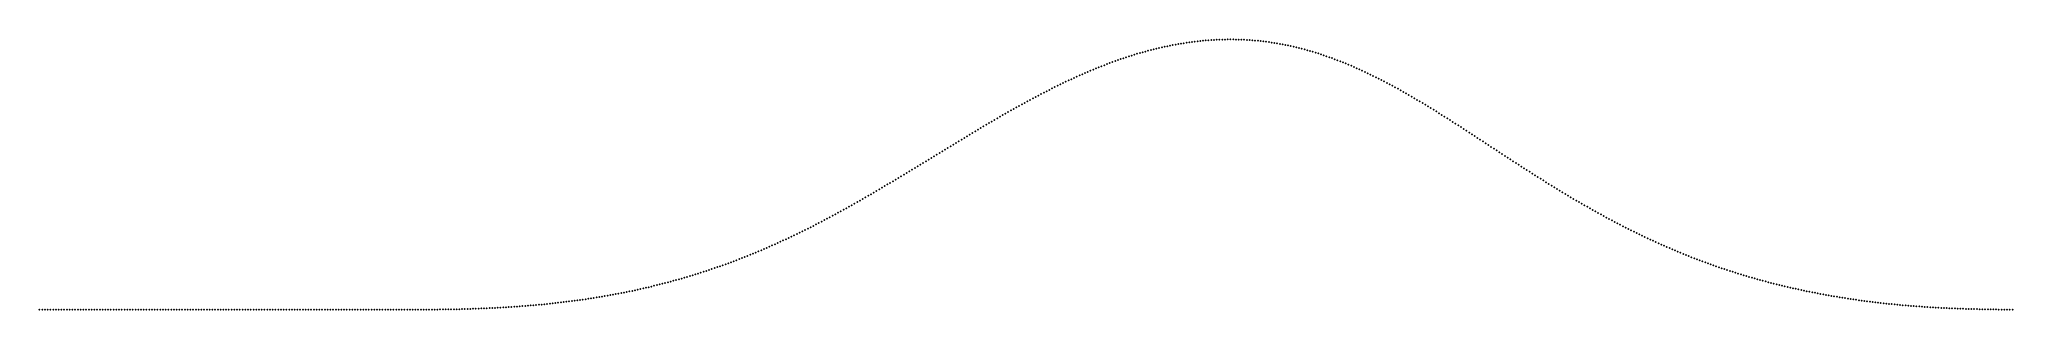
# Model space of a CAD drawing. Header units: metres. Extents: x 0 to 359, y 0 to 49.
import ezdxf

# ---------------------------------------------------------------- set-up
doc = ezdxf.new("R2010")
doc.units = ezdxf.units.M

msp = doc.modelspace()

# ---------------------------------------------------------------- linework, layer by layer
for p in [(200.5, 46.76), (201, 46.91), (201.5, 47.04), (202, 47.18), (202.5, 47.31), (203, 47.44), (203.5, 47.56), (204, 47.68), (204.5, 47.79), (205, 47.9), (205.5, 48.01), (206, 48.11), (206.5, 48.21), (207, 48.3), (207.5, 48.39), (208, 48.48), (208.5, 48.56), (209, 48.64), (209.5, 48.71), (210, 48.78), (210.5, 48.84), (211, 48.9), (211.5, 48.95), (212, 49), (212.5, 49.05), (213, 49.09), (213.5, 49.13), (214, 49.16), (214.5, 49.18), (215, 49.2), (215.5, 49.22), (216, 49.23), (216.5, 49.24), (217, 49.24), (217.5, 49.24), (218, 49.23), (218.5, 49.22), (219, 49.2), (219.5, 49.18), (220, 49.15), (220.5, 49.12), (221, 49.08), (221.5, 49.04), (222, 48.99), (222.5, 48.94), (223, 48.88), (223.5, 48.82), (224, 48.75), (224.5, 48.68), (225, 48.6), (225.5, 48.52), (226, 48.43), (226.5, 48.34), (227, 48.24), (227.5, 48.14), (228, 48.03), (228.5, 47.92), (229, 47.8), (229.5, 47.68), (230, 47.55), (230.5, 47.42), (231, 47.28), (231.5, 47.14), (232, 46.99), (232.5, 46.84), (191, 43.33), (191.5, 43.54), (192, 43.75), (192.5, 43.96), (193, 44.16), (193.5, 44.36), (194, 44.55), (194.5, 44.75), (195, 44.93), (195.5, 45.12), (196, 45.3), (196.5, 45.48), (197, 45.65), (197.5, 45.82), (198, 45.99), (198.5, 46.15), (199, 46.31), (199.5, 46.47), (200, 46.62), (233, 46.68), (233.5, 46.52), (234, 46.35), (234.5, 46.18), (235, 46.01), (235.5, 45.83), (236, 45.64), (236.5, 45.45), (237, 45.26), (237.5, 45.06), (238, 44.86), (238.5, 44.65), (239, 44.44), (239.5, 44.22), (240, 44), (240.5, 43.78), (241, 43.55), (241.5, 43.32), (183.5, 39.79), (184, 40.05), (184.5, 40.3), (185, 40.55), (185.5, 40.79), (186, 41.04), (186.5, 41.28), (187, 41.52), (187.5, 41.76), (188, 41.99), (188.5, 42.22), (189, 42.45), (189.5, 42.67), (190, 42.89), (190.5, 43.11), (242, 43.08), (242.5, 42.84), (243, 42.6), (243.5, 42.35), (244, 42.1), (244.5, 41.84), (245, 41.58), (245.5, 41.32), (246, 41.05), (246.5, 40.79), (247, 40.51), (247.5, 40.24), (248, 39.96), (248.5, 39.68), (176.5, 36.01), (177, 36.29), (177.5, 36.57), (178, 36.85), (178.5, 37.13), (179, 37.4), (179.5, 37.68), (180, 37.95), (180.5, 38.22), (181, 38.49), (181.5, 38.75), (182, 39.02), (182.5, 39.28), (183, 39.54), (249, 39.39), (249.5, 39.11), (250, 38.82), (250.5, 38.53), (251, 38.23), (251.5, 37.93), (252, 37.63), (252.5, 37.33), (253, 37.03), (253.5, 36.72), (254, 36.42), (254.5, 36.11), (170.5, 32.5), (171, 32.8), (171.5, 33.1), (172, 33.39), (172.5, 33.69), (173, 33.98), (173.5, 34.28), (174, 34.57), (174.5, 34.86), (175, 35.15), (175.5, 35.44), (176, 35.72), (255, 35.79), (255.5, 35.48), (256, 35.17), (256.5, 34.85), (257, 34.53), (257.5, 34.21), (258, 33.89), (258.5, 33.57), (259, 33.25), (259.5, 32.92), (260, 32.6), (164.5, 28.86), (165, 29.17), (165.5, 29.47), (166, 29.78), (166.5, 30.08), (167, 30.39), (167.5, 30.69), (168, 30.99), (168.5, 31.3), (169, 31.6), (169.5, 31.9), (170, 32.2), (260.5, 32.27), (261, 31.95), (261.5, 31.62), (262, 31.29), (262.5, 30.97), (263, 30.64), (263.5, 30.31), (264, 29.98), (264.5, 29.66), (265, 29.33), (265.5, 29), (158.5, 25.2), (159, 25.51), (159.5, 25.81), (160, 26.11), (160.5, 26.42), (161, 26.72), (161.5, 27.03), (162, 27.33), (162.5, 27.64), (163, 27.95), (163.5, 28.25), (164, 28.56), (266, 28.67), (266.5, 28.35), (267, 28.02), (267.5, 27.69), (268, 27.37), (268.5, 27.04), (269, 26.72), (269.5, 26.4), (270, 26.07), (270.5, 25.75), (271, 25.43), (152.5, 21.61), (153, 21.91), (153.5, 22.2), (154, 22.5), (154.5, 22.8), (155, 23.09), (155.5, 23.39), (156, 23.69), (156.5, 23.99), (157, 24.29), (157.5, 24.6), (158, 24.9), (271.5, 25.11), (272, 24.79), (272.5, 24.47), (273, 24.16), (273.5, 23.84), (274, 23.53), (274.5, 23.22), (275, 22.9), (275.5, 22.6), (276, 22.29), (276.5, 21.98), (277, 21.68), (146.5, 18.19), (147, 18.46), (147.5, 18.74), (148, 19.02), (148.5, 19.31), (149, 19.59), (149.5, 19.87), (150, 20.16), (150.5, 20.45), (151, 20.74), (151.5, 21.03), (152, 21.32), (277.5, 21.37), (278, 21.07), (278.5, 20.77), (279, 20.47), (279.5, 20.18), (280, 19.88), (280.5, 19.59), (281, 19.3), (281.5, 19.01), (282, 18.73), (282.5, 18.44), (283, 18.16), (139.5, 14.51), (140, 14.76), (140.5, 15.01), (141, 15.26), (141.5, 15.52), (142, 15.78), (142.5, 16.04), (143, 16.3), (143.5, 16.56), (144, 16.83), (144.5, 17.1), (145, 17.37), (145.5, 17.64), (146, 17.91), (283.5, 17.88), (284, 17.6), (284.5, 17.33), (285, 17.05), (285.5, 16.78), (286, 16.51), (286.5, 16.25), (287, 15.98), (287.5, 15.72), (288, 15.46), (288.5, 15.2), (289, 14.95), (289.5, 14.7), (290, 14.45), (131.5, 10.82), (132, 11.03), (132.5, 11.25), (133, 11.46), (133.5, 11.68), (134, 11.91), (134.5, 12.13), (135, 12.36), (135.5, 12.59), (136, 12.82), (136.5, 13.06), (137, 13.29), (137.5, 13.53), (138, 13.77), (138.5, 14.02), (139, 14.26), (290.5, 14.2), (291, 13.95), (291.5, 13.71), (292, 13.47), (292.5, 13.23), (293, 13), (293.5, 12.76), (294, 12.53), (294.5, 12.3), (295, 12.08), (295.5, 11.85), (296, 11.63), (296.5, 11.41), (297, 11.2), (297.5, 10.98), (122, 7.21), (122.5, 7.38), (123, 7.55), (123.5, 7.73), (124, 7.9), (124.5, 8.08), (125, 8.26), (125.5, 8.44), (126, 8.63), (126.5, 8.81), (127, 9), (127.5, 9.2), (128, 9.39), (128.5, 9.59), (129, 9.79), (129.5, 9.99), (130, 10.19), (130.5, 10.4), (131, 10.61), (298, 10.77), (298.5, 10.56), (299, 10.35), (299.5, 10.15), (300, 9.95), (300.5, 9.75), (301, 9.55), (301.5, 9.36), (302, 9.17), (302.5, 8.98), (303, 8.79), (303.5, 8.6), (304, 8.42), (304.5, 8.24), (305, 8.06), (305.5, 7.89), (306, 7.71), (306.5, 7.54), (307, 7.37), (307.5, 7.21), (109, 3.63), (109.5, 3.74), (110, 3.85), (110.5, 3.97), (111, 4.08), (111.5, 4.2), (112, 4.33), (112.5, 4.45), (113, 4.57), (113.5, 4.7), (114, 4.83), (114.5, 4.96), (115, 5.1), (115.5, 5.24), (116, 5.37), (116.5, 5.51), (117, 5.66), (117.5, 5.8), (118, 5.95), (118.5, 6.1), (119, 6.25), (119.5, 6.41), (120, 6.56), (120.5, 6.72), (121, 6.88), (121.5, 7.05), (308, 7.05), (308.5, 6.88), (309, 6.72), (309.5, 6.57), (310, 6.41), (310.5, 6.26), (311, 6.11), (311.5, 5.96), (312, 5.82), (312.5, 5.67), (313, 5.53), (313.5, 5.39), (314, 5.26), (314.5, 5.12), (315, 4.99), (315.5, 4.86), (316, 4.73), (316.5, 4.61), (317, 4.48), (317.5, 4.36), (318, 4.24), (318.5, 4.12), (319, 4), (319.5, 3.89), (320, 3.78), (320.5, 3.67), (1, 0), (2, 0), (2.5, 0), (3.5, 0), (5, 0), (7, 0), (7.5, 0), (8, 0), (12.5, 0), (13, 0), (14.5, 0), (15.5, 0), (21.5, 0), (22, 0), (24, 0), (25, 0), (26, 0), (28.5, 0), (31.5, 0), (32.5, 0), (34, 0), (37, 0), (39.5, 0), (43.5, 0), (44, 0), (44.5, 0), (46.5, 0), (47, 0), (48.5, 0), (49.5, 0), (50, 0), (50.5, 0), (52.5, 0), (53.5, 0), (54, 0), (54.5, 0), (57, 0), (58, 0), (60, 0), (62, 0), (63, 0), (64, 0), (65, 0), (68, 0), (69, 0), (70, 0), (70.5, 0), (71, 0), (71.5, 0.01), (72, 0.01), (72.5, 0.01), (73, 0.02), (73.5, 0.02), (74, 0.03), (74.5, 0.04), (75, 0.04), (75.5, 0.05), (76, 0.06), (76.5, 0.07), (77, 0.09), (77.5, 0.1), (78, 0.11), (78.5, 0.13), (79, 0.14), (79.5, 0.16), (80, 0.18), (80.5, 0.2), (81, 0.22), (81.5, 0.24), (82, 0.26), (82.5, 0.28), (83, 0.31), (83.5, 0.33), (84, 0.36), (84.5, 0.39), (85, 0.42), (85.5, 0.45), (86, 0.48), (86.5, 0.51), (87, 0.55), (87.5, 0.58), (88, 0.62), (88.5, 0.66), (89, 0.7), (89.5, 0.74), (90, 0.78), (90.5, 0.83), (91, 0.87), (91.5, 0.92), (92, 0.97), (92.5, 1.02), (93, 1.07), (93.5, 1.13), (94, 1.18), (94.5, 1.24), (95, 1.29), (95.5, 1.35), (96, 1.41), (96.5, 1.48), (97, 1.54), (97.5, 1.61), (98, 1.68), (98.5, 1.74), (99, 1.82), (99.5, 1.89), (100, 1.96), (100.5, 2.04), (101, 2.12), (101.5, 2.2), (102, 2.28), (102.5, 2.36), (103, 2.45), (103.5, 2.54), (104, 2.63), (104.5, 2.72), (105, 2.81), (105.5, 2.91), (106, 3), (106.5, 3.1), (107, 3.2), (107.5, 3.31), (108, 3.41), (108.5, 3.52), (321, 3.56), (321.5, 3.45), (322, 3.35), (322.5, 3.25), (323, 3.14), (323.5, 3.05), (324, 2.95), (324.5, 2.85), (325, 2.76), (325.5, 2.67), (326, 2.58), (326.5, 2.49), (327, 2.4), (327.5, 2.32), (328, 2.24), (328.5, 2.16), (329, 2.08), (329.5, 2), (330, 1.92), (330.5, 1.85), (331, 1.78), (331.5, 1.71), (332, 1.64), (332.5, 1.57), (333, 1.5), (333.5, 1.44), (334, 1.38), (334.5, 1.32), (335, 1.26), (335.5, 1.2), (336, 1.14), (336.5, 1.09), (337, 1.04), (337.5, 0.99), (338, 0.94), (338.5, 0.89), (339, 0.84), (339.5, 0.8), (340, 0.75), (340.5, 0.71), (341, 0.67), (341.5, 0.63), (342, 0.59), (342.5, 0.56), (343, 0.52), (343.5, 0.49), (344, 0.46), (344.5, 0.42), (345, 0.39), (345.5, 0.37), (346, 0.34), (346.5, 0.31), (347, 0.29), (347.5, 0.26), (348, 0.24), (348.5, 0.22), (349, 0.2), (349.5, 0.18), (350, 0.16), (350.5, 0.14), (351, 0.13), (351.5, 0.11), (352, 0.1), (352.5, 0.09), (353, 0.08), (353.5, 0.06), (354, 0.05), (354.5, 0.05), (355, 0.04), (355.5, 0.03), (356, 0.02), (356.5, 0.02), (357, 0.01), (357.5, 0.01), (358, 0.01), (358.5, 0), (359, 0), (359.5, 0), (0, 0), (0.5, 0), (1.5, 0), (3, 0), (4, 0), (4.5, 0), (5.5, 0), (6, 0), (6.5, 0), (8.5, 0), (9, 0), (9.5, 0), (10, 0), (10.5, 0), (11, 0), (11.5, 0), (12, 0), (13.5, 0), (14, 0), (15, 0), (16, 0), (16.5, 0), (17, 0), (17.5, 0), (18, 0), (18.5, 0), (19, 0), (19.5, 0), (20, 0), (20.5, 0), (21, 0), (22.5, 0), (23, 0), (23.5, 0), (24.5, 0), (25.5, 0), (26.5, 0), (27, 0), (27.5, 0), (28, 0), (29, 0), (29.5, 0), (30, 0), (30.5, 0), (31, 0), (32, 0), (33, 0), (33.5, 0), (34.5, 0), (35, 0), (35.5, 0), (36, 0), (36.5, 0), (37.5, 0), (38, 0), (38.5, 0), (39, 0), (40, 0), (40.5, 0), (41, 0), (41.5, 0), (42, 0), (42.5, 0), (43, 0), (45, 0), (45.5, 0), (46, 0), (47.5, 0), (48, 0), (49, 0), (51, 0), (51.5, 0), (52, 0), (53, 0), (55, 0), (55.5, 0), (56, 0), (56.5, 0), (57.5, 0), (58.5, 0), (59, 0), (59.5, 0), (60.5, 0), (61, 0), (61.5, 0), (62.5, 0), (63.5, 0), (64.5, 0), (65.5, 0), (66, 0), (66.5, 0), (67, 0), (67.5, 0), (68.5, 0), (69.5, 0)]:
    msp.add_point(p)

doc.saveas('drawing.dxf')
